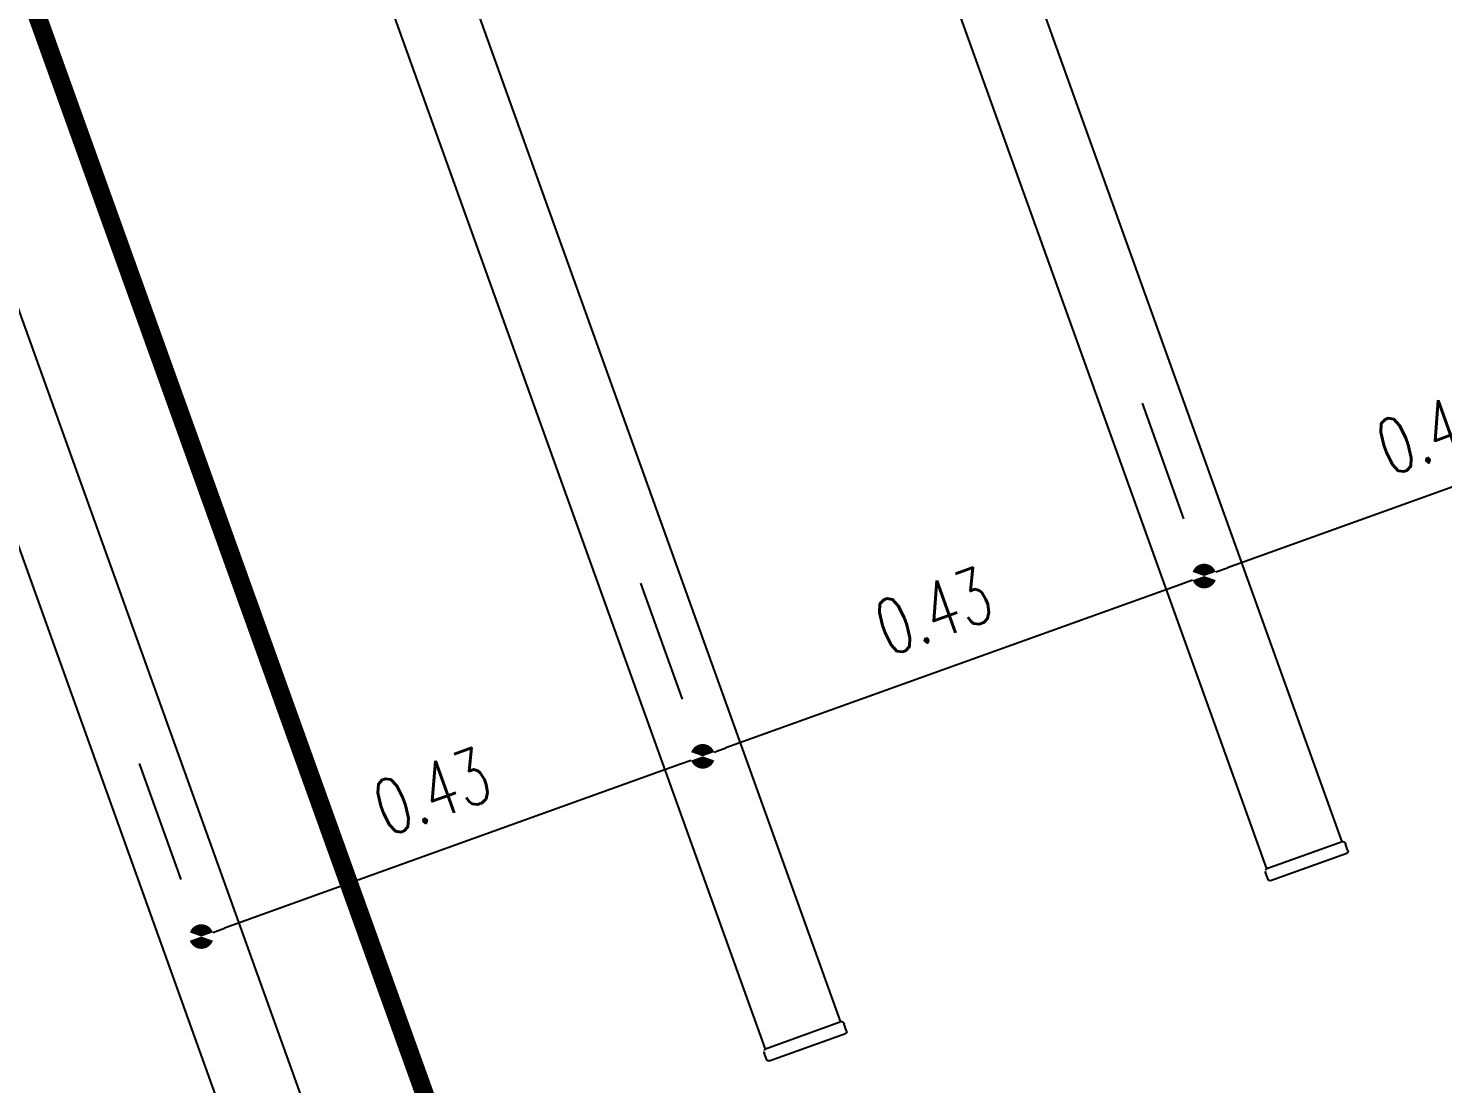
# Model space of a CAD drawing. Header units: millimetres. Extents: x 646993 to 648849, y 9708034 to 9709424.
# Drawn here: x 648235.619 to 648236.768, y 9709071.709 to 9709072.566 of the extents above; entities that cross this region are included whole.
import ezdxf

# ---------------------------------------------------------------- set-up
doc = ezdxf.new("R2010")
doc.units = ezdxf.units.MM
doc.header["$LTSCALE"] = 5
doc.header["$XCLIPFRAME"] = 2
doc.linetypes.add('DOT', pattern=[6.35, 0, -6.35])
doc.linetypes.add('SLD-Centro', pattern=[19.05, 15.24, -1.27, 1.27, -1.27])
doc.layers.get('Defpoints').update_dxf_attribs({"color": 253})
doc.layers.add('01-Dimensiones', color=142, linetype='Continuous')
doc.layers.add('EB-Corte', color=7, linetype='Continuous')
doc.layers.add('MD_Visible', color=7, linetype='Continuous', lineweight=25)
doc.styles.add('Tex25', font='romans.shx', dxfattribs={"width": 0.8, "height": 0.055})
doc.styles.add('Tex40', font='romans.shx', dxfattribs={"width": 0.7, "height": 0.045})
doc.dimstyles.new('1_40', dxfattribs={"dimtxt": 0.055, "dimasz": 0.02, "dimexe": 0.06, "dimexo": 0, "dimgap": 0.025, "dimtad": 1, "dimzin": 1, "dimdsep": 46, "dimtxsty": 'Tex25', "dimblk": 'DOT', "dimcen": 0, "dimdle": 0.04, "dimclrd": 256, "dimclre": 256, "dimclrt": 7, "dimadec": 0, "dimazin": 0, "dimtfac": 1, "dimtix": 1, "dimtmove": 1, "dimatfit": 3, "dimldrblk": 'DOT', "dimfxl": 1, "dimtfill": 1, "dimtolj": 1, "dimtzin": 0, "dimlwd": -1, "dimlwe": -1, "dimarcsym": 0})
picture_1 = doc.add_image_def('image1.jpg', size_in_pixel=(1920, 925))
picture_2 = doc.add_image_def('image2.ecw', size_in_pixel=(12715, 11262))

# ---------------------------------------------------------------- blocks, each defined once
blk = doc.blocks.new('RB')
at = {"layer": 'MD_Visible'}
for p, q in [((1.1475, 0.3571), (0.1535, 0.3571)), ((1.1475, 0.3581), (1.1485, 0.3587)), ((1.1475, 0.3581), (1.1475, 0.2911)), ((1.156, 0.3591), (1.15, 0.3591)), ((1.1575, 0.2916), (1.1575, 0.3576)), ((1.1475, 0.2921), (0.1535, 0.2921)), ((1.1475, 0.2911), (1.1485, 0.2905)), ((1.156, 0.2901), (1.15, 0.2901)), ((1.1475, -0.0757), (0.1535, -0.0757)), ((1.1475, -0.0747), (1.1485, -0.0741)), ((1.1475, -0.0747), (1.1475, -0.1417)), ((1.156, -0.0737), (1.15, -0.0737)), ((1.1575, -0.1412), (1.1575, -0.0752)), ((1.1475, -0.1407), (0.1535, -0.1407)), ((1.1475, -0.1417), (1.1485, -0.1423)), ((1.156, -0.1427), (1.15, -0.1427)), ((1.1475, -0.5086), (0.1535, -0.5086)), ((1.1475, -0.5736), (0.1535, -0.5736))]:
    blk.add_line(p, q, dxfattribs=at)
at = {"layer": 'MD_Visible', "extrusion": (0, 0, -1)}
for centre, radius, start, end in [((-1.15, 0.3561), 0.003, 60, 90), ((-1.156, 0.3576), 0.0015, 90, 180), ((-1.15, 0.2931), 0.003, 270, 300), ((-1.156, 0.2916), 0.0015, 180, 270), ((-1.15, -0.0767), 0.003, 60, 90), ((-1.156, -0.0752), 0.0015, 90, 180), ((-1.15, -0.1397), 0.003, 270, 300), ((-1.156, -0.1412), 0.0015, 180, 270)]:
    blk.add_arc(centre, radius, start, end, dxfattribs=at)
blk = doc.blocks.new('*U64')
at = {"layer": 'EB-Corte', "color": 251, "linetype": 'SLD-Centro', "ltscale": 0.035, "true_color": 0x636466, "const_width": 0.015}
blk.add_lwpolyline([(-9.9187, 0), (0.561, 0)], dxfattribs=at)
blk = doc.blocks.new('_Dot')
at = {"color": 0, "linetype": 'ByBlock', "lineweight": -2}
blk.add_line((-0.5, 0), (-1, 0), dxfattribs=at)
at = {"color": 0, "linetype": 'ByBlock', "const_width": 0.5}
blk.add_lwpolyline([(-0.25, 0, 1), (0.25, 0, 1)], format="xyb", close=True, dxfattribs=at)
blk = doc.blocks.new('*D131')
at = {"layer": '01-Dimensiones', "linetype": 'DOT', "ltscale": 0.006, "transparency": 16777216}
for p, q in [((7.1394, 7.4707), (7.3487, 7.4707)), ((7.1394, 7.0378), (7.3487, 7.0378))]:
    blk.add_line(p, q, dxfattribs=at)
at = {"layer": '01-Dimensiones', "ltscale": 0.006, "transparency": 16777216}
blk.add_line((7.2887, 7.4507), (7.2887, 7.0578), dxfattribs=at)
at = {"layer": 'Defpoints', "color": 0, "ltscale": 0.006, "transparency": 16777216}
for p in [(7.1394, 7.4707), (7.1394, 7.0378), (7.2887, 7.0378)]:
    blk.add_point(p, dxfattribs=at)
at = {"layer": '01-Dimensiones', "ltscale": 0.006, "transparency": 16777216, "xscale": 0.02, "yscale": 0.02, "zscale": 0.02}
for p, rotation in [((7.2887, 7.4707), 90), ((7.2887, 7.0378), 270)]:
    blk.add_blockref('_Dot', p, dxfattribs=dict(at, rotation=rotation))
at = {"layer": '01-Dimensiones', "color": 7, "ltscale": 0.006, "transparency": 16777216, "insert": (7.2412, 7.2542), "char_height": 0.045, "attachment_point": 5, "rotation": 90, "style": 'Tex40', "bg_fill": 3, "box_fill_scale": 1.1, "bg_fill_color": 256, "bg_fill_true_color": 13158600, "bg_fill_transparency": 0}
blk.add_mtext('\\A1;0.43', dxfattribs=at)
blk = doc.blocks.new('*D132')
at = {"layer": '01-Dimensiones', "linetype": 'DOT', "ltscale": 0.006, "transparency": 16777216}
for p, q in [((7.1394, 7.0378), (7.3487, 7.0378)), ((7.1394, 6.6049), (7.3487, 6.6049))]:
    blk.add_line(p, q, dxfattribs=at)
at = {"layer": '01-Dimensiones', "ltscale": 0.006, "transparency": 16777216}
blk.add_line((7.2887, 7.0178), (7.2887, 6.6249), dxfattribs=at)
at = {"layer": 'Defpoints', "color": 0, "ltscale": 0.006, "transparency": 16777216}
for p in [(7.1394, 7.0378), (7.1394, 6.6049), (7.2887, 6.6049)]:
    blk.add_point(p, dxfattribs=at)
at = {"layer": '01-Dimensiones', "ltscale": 0.006, "transparency": 16777216, "xscale": 0.02, "yscale": 0.02, "zscale": 0.02}
for p, rotation in [((7.2887, 7.0378), 90), ((7.2887, 6.6049), 270)]:
    blk.add_blockref('_Dot', p, dxfattribs=dict(at, rotation=rotation))
at = {"layer": '01-Dimensiones', "color": 7, "ltscale": 0.006, "transparency": 16777216, "insert": (7.2412, 6.8214), "char_height": 0.045, "attachment_point": 5, "rotation": 90, "style": 'Tex40', "bg_fill": 3, "box_fill_scale": 1.1, "bg_fill_color": 256, "bg_fill_true_color": 13158600, "bg_fill_transparency": 0}
blk.add_mtext('\\A1;0.43', dxfattribs=at)
blk = doc.blocks.new('*D133')
at = {"layer": '01-Dimensiones', "linetype": 'DOT', "ltscale": 0.006, "transparency": 16777216}
for p, q in [((7.1394, 6.6049), (7.3487, 6.6049)), ((7.1394, 6.1721), (7.3487, 6.1721))]:
    blk.add_line(p, q, dxfattribs=at)
at = {"layer": '01-Dimensiones', "ltscale": 0.006, "transparency": 16777216}
blk.add_line((7.2887, 6.5849), (7.2887, 6.1921), dxfattribs=at)
at = {"layer": 'Defpoints', "color": 0, "ltscale": 0.006, "transparency": 16777216}
for p in [(7.1394, 6.6049), (7.1394, 6.1721), (7.2887, 6.1721)]:
    blk.add_point(p, dxfattribs=at)
at = {"layer": '01-Dimensiones', "ltscale": 0.006, "transparency": 16777216, "xscale": 0.02, "yscale": 0.02, "zscale": 0.02}
for p, rotation in [((7.2887, 6.6049), 90), ((7.2887, 6.1721), 270)]:
    blk.add_blockref('_Dot', p, dxfattribs=dict(at, rotation=rotation))
at = {"layer": '01-Dimensiones', "color": 7, "ltscale": 0.006, "transparency": 16777216, "insert": (7.2412, 6.3885), "char_height": 0.045, "attachment_point": 5, "rotation": 90, "style": 'Tex40', "bg_fill": 3, "box_fill_scale": 1.1, "bg_fill_color": 256, "bg_fill_true_color": 13158600, "bg_fill_transparency": 0}
blk.add_mtext('\\A1;0.43', dxfattribs=at)
blk = doc.blocks.new('A$C322dc3b0')
blk.add_blockref('RB', (6.3822, 6.7132))
at = {"xscale": -1}
blk.add_blockref('*U64', (0.5779, 6.2995), dxfattribs=at)
at = {"layer": '01-Dimensiones', "ltscale": 0.006}
dim = blk.add_linear_dim(base=(7.2887, 7.0378), p1=(7.1394, 7.4707), p2=(7.1394, 7.0378), angle=90, dimstyle='1_40', override={"dimtxsty": 'Tex40'}, dxfattribs=at)
dim.commit()
dim.dimension.update_dxf_attribs({"geometry": '*D131', "text_midpoint": (7.2412, 7.2542)})
dim = blk.add_linear_dim(base=(7.2887, 6.6049), p1=(7.1394, 7.0378), p2=(7.1394, 6.6049), angle=90, dimstyle='1_40', override={"dimtxsty": 'Tex40'}, dxfattribs=at)
dim.commit()
dim.dimension.update_dxf_attribs({"geometry": '*D132', "text_midpoint": (7.2412, 6.8214)})
dim = blk.add_linear_dim(base=(7.2887, 6.1721), p1=(7.1394, 6.6049), p2=(7.1394, 6.1721), angle=90, dimstyle='1_40', override={"dimtxsty": 'Tex40'}, dxfattribs=at)
dim.commit()
dim.dimension.update_dxf_attribs({"geometry": '*D133', "text_midpoint": (7.2412, 6.3885)})

msp = doc.modelspace()

# ---------------------------------------------------------------- pictures from other files: only their frames are drawn
image = msp.add_image(picture_1, insert=(646993.0966, 9708530.288), size_in_units=(1855.5953, 893.9717), dxfattribs=dict(fade=50))
image.dxf.flags = 7
image = msp.add_image(picture_2, insert=(647823.3948, 9708681.3021), size_in_units=(875.2561, 775.2367))
image.set_boundary_path([(137.7367, 7886.9289), (1284.785, 10733.9487), (3099.5194, 10473.796), (3279.4486, 11095.645), (4006.6622, 11005.739), (8692.317, 9222.6056), (8944.2668, 8222.4178), (12055.5415, 4873.4234), (10090.5737, 1684.4841), (7313.6038, 2638.1317), (6090.657, 882.9792), (4284.081, 967.6072), (2002.3378, 2453.299), (3226.048, 5547.7923), (776.6223, 6701.9577), (969.512, 7416.5943), (137.7367, 7886.9289)])

# ---------------------------------------------------------------- next in the draw order: block references
at = {"rotation": 289.7679046147402}
msp.add_blockref('A$C322dc3b0', (648227.4858, 9709076.6003), dxfattribs=at)

doc.saveas('drawing.dxf')
